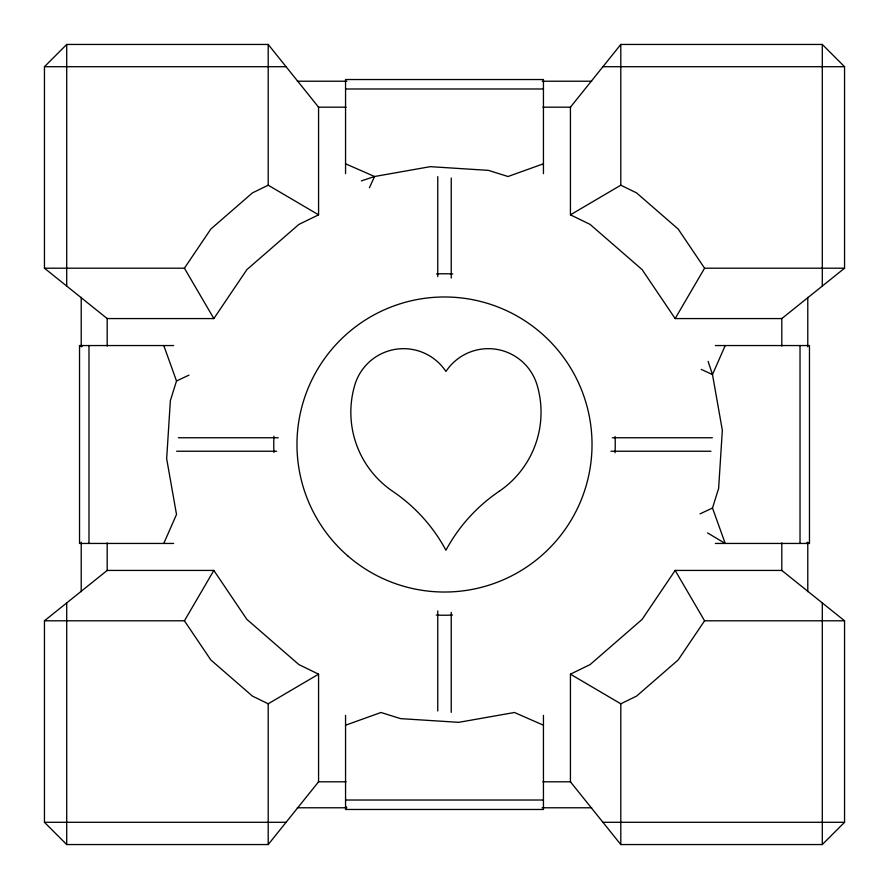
<?xml version="1.0" encoding="UTF-8"?>
<svg xmlns="http://www.w3.org/2000/svg" width="889" height="889" viewBox="0 0 889 889"><rect width="100%" height="100%" fill="white"/><g stroke="black" fill="none" stroke-linecap="round" stroke-linejoin="round"><path stroke-width="1.33" d="M163.787 345.554L176.511 380.981L170.366 400.583L166.665 458.746L176.511 514.453L163.787 543.446M707.544 532.922L725.213 543.446L712.489 508.019L718.634 488.417L722.335 430.254L712.489 374.547L708.111 361.367M543.446 715.356L543.446 809.468L345.554 809.468L346.499 806.912M725.213 345.554L712.489 374.547L701.288 369.424M369.424 187.712L374.547 176.511L430.254 166.665L488.417 170.366L508.019 176.511L543.446 163.787M44.45 620.8L184.423 620.8L213.849 570.427L246.875 619.377L298.871 664.572L318.573 674.173L318.573 781.809L268.2 844.55L66.708 844.55L44.45 822.292L44.45 620.8L107.191 570.427L213.849 570.427M675.151 318.573L704.577 268.2L844.55 268.2L844.55 66.708L822.292 44.45L620.8 44.45L570.427 107.191L570.427 214.827L590.129 224.428L642.125 269.623L675.151 318.573L781.809 318.573L844.55 268.2M44.45 268.2L184.423 268.2L210.837 229.04L252.432 192.891L268.2 185.201L318.573 214.827L318.573 107.191L268.2 44.45L66.708 44.45L44.45 66.708L44.45 268.2L107.191 318.573L213.849 318.573L246.875 269.623L298.871 224.428L318.573 214.827M675.151 570.427L642.125 619.377L590.129 664.572L570.427 674.173L570.427 781.809L620.8 844.55L822.292 844.55L844.55 822.292L844.55 620.8L781.809 570.427L675.151 570.427L704.577 620.8L844.55 620.8M704.577 620.8L678.163 659.96L636.568 696.109L620.8 703.799L570.427 674.173M570.427 214.827L620.8 185.201L636.568 192.891L678.163 229.04L704.577 268.2M184.423 620.8L210.837 659.96L252.432 696.109L268.2 703.799L318.573 674.173M176.511 380.981L188.957 375.136M700.043 513.864L712.489 508.019M345.554 725.213L380.981 712.489L400.583 718.634L458.746 722.335L514.453 712.489L543.446 725.213M361.367 180.889L374.547 176.511L345.554 163.787M44.45 66.708L286.069 66.708M602.931 66.708L844.55 66.708M297.337 81.221L346.821 81.221M542.179 81.221L591.663 81.221M345.554 88.978L543.446 88.978M318.306 107.191L346.088 107.191M542.912 107.191L570.694 107.191M173.644 543.446L79.532 543.446L79.532 345.554L173.644 345.554M715.356 345.554L809.468 345.554L809.468 543.446L715.356 543.446M178.345 437.755L278.224 437.755M612.365 437.755L712.367 437.755M176.633 451.245L276.635 451.245M610.976 451.245L710.978 451.245M318.306 781.809L346.088 781.809M542.912 781.809L570.694 781.809M345.554 800.022L543.446 800.022M297.337 807.779L346.821 807.779M542.179 807.779L591.663 807.779M44.45 822.292L286.069 822.292M602.931 822.292L844.55 822.292M806.912 542.501L809.468 543.446M79.532 345.554L82.088 346.499M184.423 268.2L213.849 318.573M822.292 44.45L822.292 286.069M822.292 602.931L822.292 844.55M807.779 297.337L807.779 346.821M807.779 542.179L807.779 591.663M800.022 345.554L800.022 543.446M781.809 318.306L781.809 346.088M781.809 542.912L781.809 570.694M620.8 44.45L620.8 185.201M620.8 703.799L620.8 844.55M543.446 173.644L543.446 79.532L345.554 79.532L345.554 173.644M451.245 178.022L451.245 278.024M451.245 612.365L451.245 712.367M437.755 176.633L437.755 276.635M437.755 610.976L437.755 710.978M345.554 715.356L345.554 809.468M268.2 44.45L268.2 185.201M268.2 703.799L268.2 844.55M107.191 318.306L107.191 346.088M107.191 542.912L107.191 570.694M88.978 345.554L88.978 543.446M81.221 297.337L81.221 346.821M81.221 542.179L81.221 591.663M66.708 44.45L66.708 286.069M66.708 602.931L66.708 844.55M452.501 615.055A170.744 170.744 0 0 1 436.232 615.044M273.945 452.501A170.744 170.744 0 0 1 273.956 436.232M436.499 273.945A170.744 170.744 0 0 1 452.768 273.956M615.055 436.499A170.744 170.744 0 0 1 615.044 452.768M347.788 555.903A147.518 147.518 0 0 0 589.329 472.548A147.518 147.518 0 0 0 396.372 305.049A147.518 147.518 0 0 0 347.788 555.903M499.073 491.384A166.199 166.199 0 0 0 445.934 550.224A166.199 166.199 0 0 0 392.805 491.384A95.59 95.59 0 0 1 354.8 385.015A50.84 50.84 0 0 1 445.934 371.469A50.84 50.84 0 0 1 537.078 385.015A95.59 95.59 0 0 1 499.073 491.384"/></g></svg>
